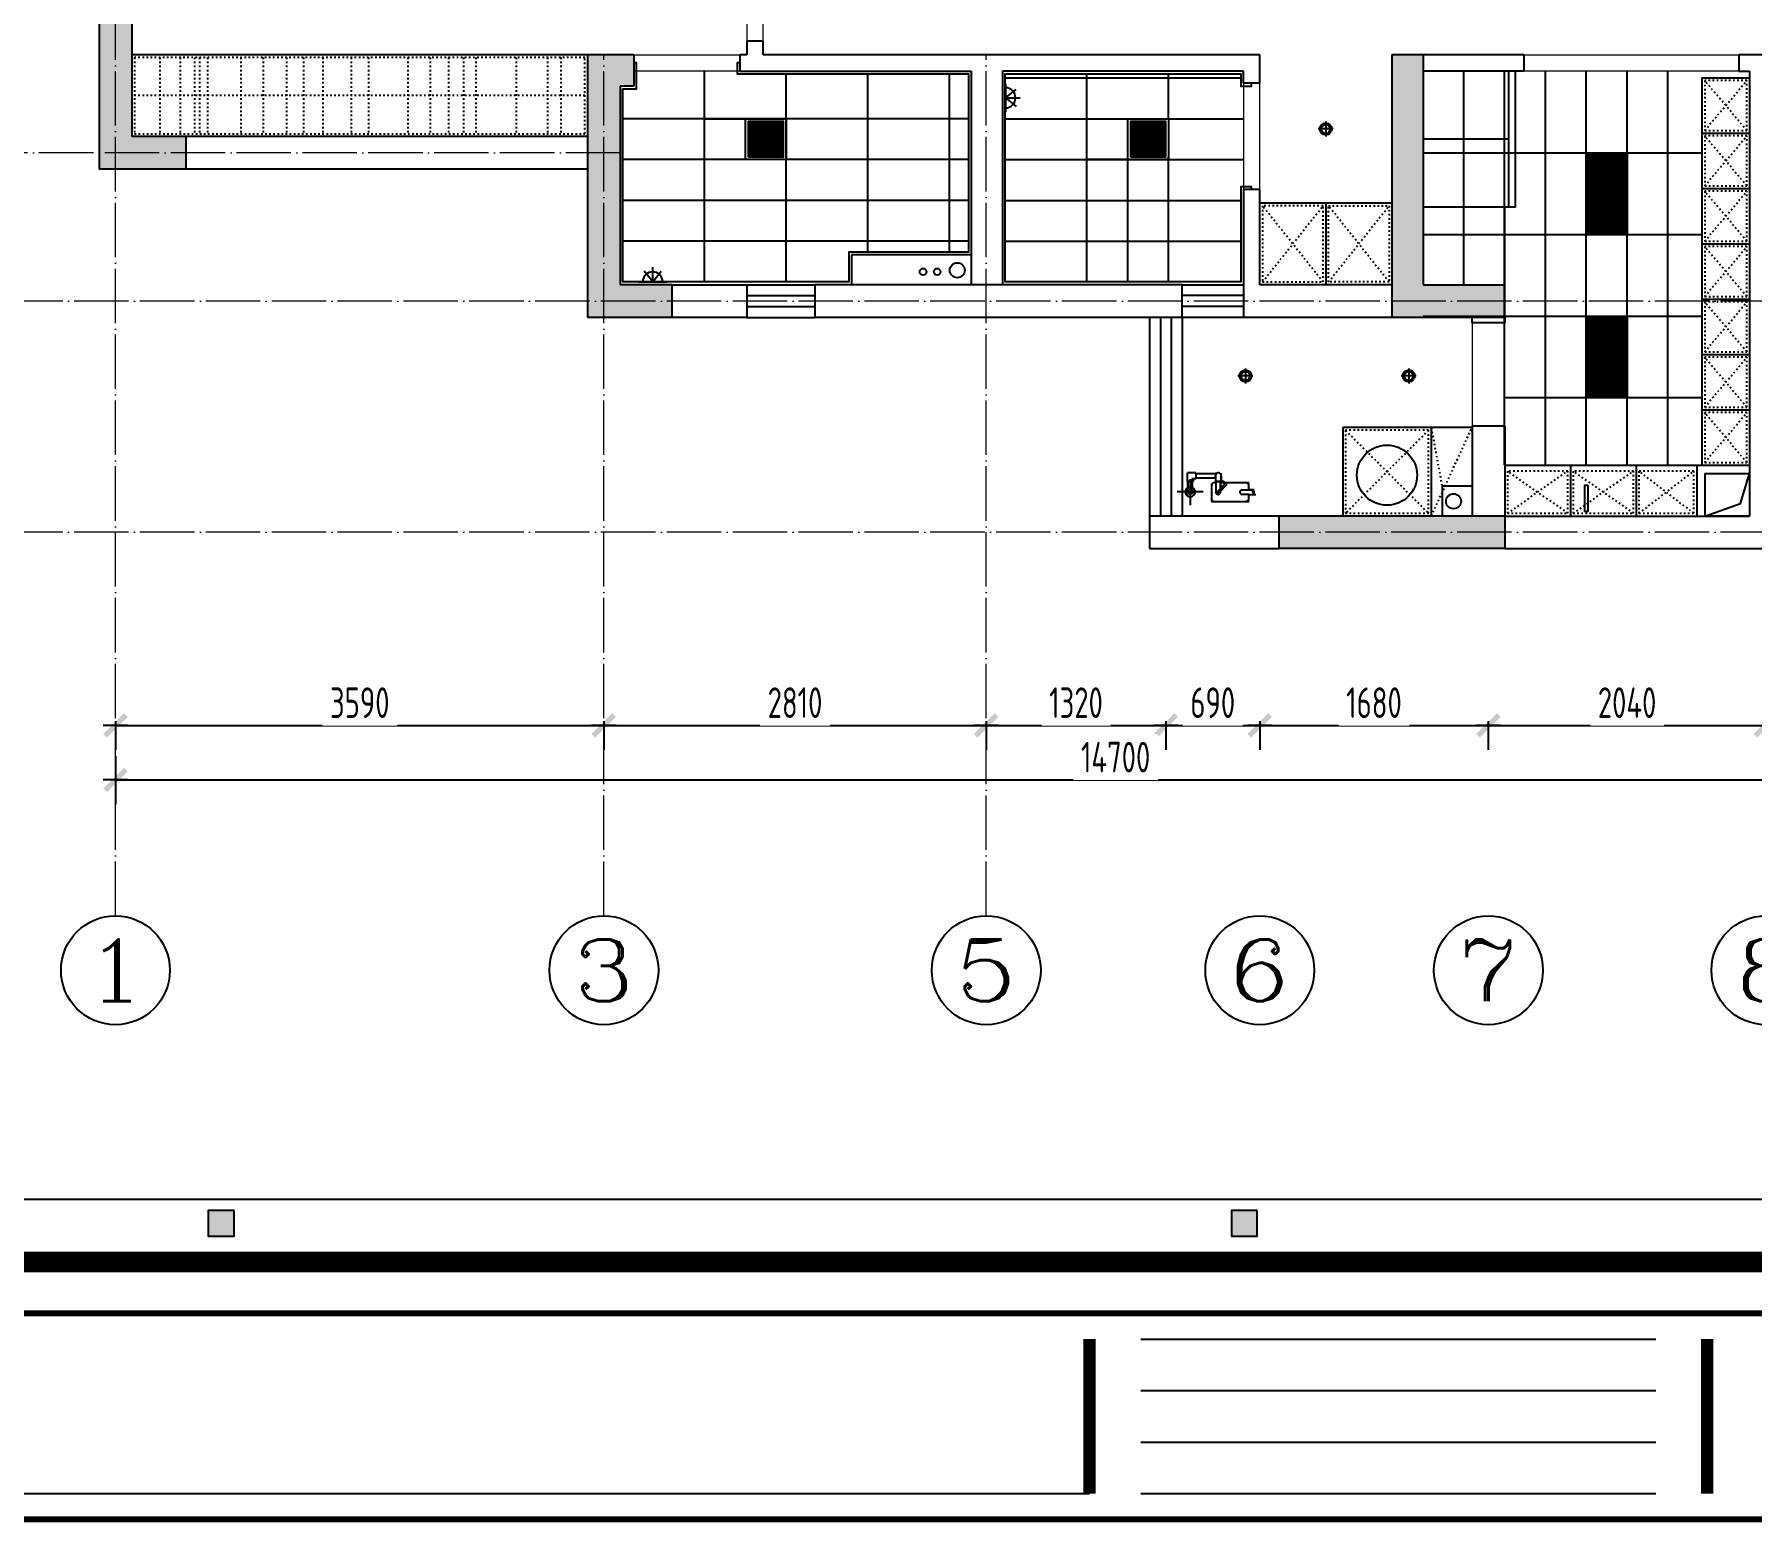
# Model space of a CAD drawing. Header units: inches. Extents: x -50945 to 250244, y -404780 to 18493.
# Drawn here: x 98322 to 110943, y -381943 to -371012 of the extents above; entities that cross this region are included whole.
import ezdxf
from ezdxf.enums import TextEntityAlignment as Align

# ---------------------------------------------------------------- set-up
doc = ezdxf.new("R2010")
doc.units = ezdxf.units.IN
doc.header["$MEASUREMENT"] = 0
doc.linetypes.add('ACAD_ISO03W100', pattern=[30, 12, -18])
doc.linetypes.add('DOTE', pattern=[2.42, 2, -0.2, 0.02, -0.2])
for name, color, linetype in [('15开关布置图-YJ', 2, 'Continuous'), ('AXIS', 1, 'Continuous'), ('AXIS_TEXT', 7, 'Continuous'), ('A图框', 7, 'Continuous'), ('D-ARCHI', 250, 'Continuous'), ('EVH 立面填充', 8, 'Continuous'), ('IBS-003-建筑窗框', 3, 'Continuous'), ('IBS-182-原建筑非承重墙', 150, 'Continuous'), ('IBS-200-原建筑承重墙柱', 200, 'Continuous'), ('IBS-63-原建筑窗', 63, 'Continuous'), ('IDS-030-造型完成面(看线)', 30, 'Continuous'), ('IDS-040-固定高家具', 40, 'Continuous'), ('IFF-31-卫浴洁具', 31, 'Continuous'), ('IFF-51-活动家具', 51, 'Continuous'), ('IRC-2-天花灯具', 2, 'Continuous'), ('IRC-30-天花轮廓线', 30, 'Continuous'), ('外标注', 50, 'Continuous')]:
    doc.layers.add(name, color=color, linetype=linetype)
doc.layers.add('门', color=65, linetype='Continuous', lineweight=13)
doc.styles.add('_TCH_AXIS', font='COMPLEX', dxfattribs={"bigfont": 'GBCBIG'})
doc.styles.add('COMPLEX', font='COMPLEX')
doc.styles.add('HBA-DIMT', font='ARCHS.SHX', dxfattribs={"width": 0.8})
doc.dimstyles.new('HBA_40', dxfattribs={"dimscale": 50, "dimtxt": 2.5, "dimasz": 0.1, "dimexe": 2, "dimexo": 2.5, "dimgap": 0.6, "dimtad": 1, "dimdec": 0, "dimrnd": 5, "dimzin": 0, "dimtxsty": 'HBA-DIMT', "dimblk": 'HBA_DIMENSION_TICK', "dimblk1": 'HBA_DIMENSION_TICK', "dimblk2": 'HBA_DIMENSION_TICK', "dimcen": 0.125, "dimclrd": 44, "dimclre": 44, "dimclrt": 2, "dimadec": 0, "dimazin": 0, "dimtfac": 1, "dimtdec": 0, "dimtix": 1, "dimtmove": 1, "dimatfit": 3, "dimldrblk": 'HBA_Leader_Dot', "dimfxl": 0, "dimtvp": 1, "dimtfill": 1, "dimtolj": 1, "dimtzin": 0, "dimarcsym": 0})

# ---------------------------------------------------------------- blocks, each defined once
blk = doc.blocks.new('11')
at = {"layer": 'IBS-182-原建筑非承重墙'}
for p, q in [((140567, -1131), (140516, -1131)), ((140535, -1131), (140528, -1131)), ((140567, -1131), (140535, -1131)), ((140567, -1131), (140535, -1131)), ((140841, -1081), (140567, -1080)), ((140567, -1080), (140567, -1131)), ((140576, -1080), (140567, -1080)), ((140567, -1080), (140567, -1131)), ((140567, -1101), (140567, -1131)), ((140567, -1131), (140615, -1132)), ((140820, -1081), (140588, -1080)), ((140820, -1081), (140588, -1080)), ((140841, -1081), (140820, -1081)), ((140840, -1209), (140841, -1081)), ((140840, -1101), (140841, -1081)), ((140840, -1197), (140840, -1101)), ((140840, -1209), (140840, -1101)), ((140997, -1245), (140997, -1054)), ((140528, -1166), (140567, -1166)), ((140528, -1166), (140567, -1166)), ((140567, -1166), (140535, -1166)), ((140567, -1166), (140567, -1196)), ((140615, -1166), (140567, -1166)), ((140567, -1166), (140567, -1217)), ((140567, -1166), (140567, -1196)), ((140567, -1208), (140567, -1217)), ((140567, -1217), (140770, -1217)), ((140567, -1217), (140587, -1217)), ((140587, -1217), (140775, -1217)), ((140587, -1217), (140740, -1217)), ((140788, -1145), (140728, -1204)), ((140775, -1157), (140728, -1204)), ((140737, -1214), (140728, -1204)), ((140728, -1204), (140737, -1214)), ((140797, -1154), (140737, -1214)), ((140737, -1214), (140775, -1175)), ((140737, -1214), (140775, -1175)), ((140750, -1227), (140737, -1214)), ((140740, -1217), (140750, -1227)), ((140775, -1227), (140750, -1227)), ((140750, -1227), (140770, -1227)), ((140770, -1217), (140770, -1288)), ((140812, -1227), (140770, -1227)), ((140770, -1269), (140770, -1227)), ((140770, -1227), (140770, -1269)), ((140775, -1157), (140788, -1145)), ((140775, -1149), (140775, -1157)), ((140775, -1149), (140775, -1157)), ((140775, -1149), (140775, -1157)), ((140775, -1217), (140775, -1175)), ((140775, -1175), (140775, -1227)), ((140775, -1175), (140775, -1217)), ((140775, -1217), (140775, -1227)), ((140775, -1217), (140775, -1227)), ((140775, -1227), (140809, -1227)), ((140809, -1218), (140810, -1149)), ((140809, -1227), (140810, -1149)), ((140809, -1218), (140820, -1218)), ((140809, -1218), (140809, -1227)), ((140810, -1145), (140810, -1149)), ((140810, -1149), (140810, -1145)), ((140812, -1252), (140812, -1221)), ((140812, -1252), (140812, -1221)), ((140812, -1252), (140812, -1227)), ((140812, -1252), (140812, -1269)), ((140812, -1252), (140955, -1252)), ((140812, -1286), (140812, -1252)), ((140812, -1286), (140812, -1252)), ((140901, -1150), (141093, -1150)), ((140955, -1252), (140953, -1252)), ((140955, -1252), (140953, -1252)), ((140962, -1248), (140955, -1248)), ((140955, -1290), (140955, -1248)), ((140955, -1251), (140955, -1252)), ((140955, -1251), (140955, -1252)), ((140975, -1234), (140975, -1228)), ((140975, -1228), (140980, -1228)), ((140975, -1248), (140975, -1228)), ((140975, -1228), (141018, -1228)), ((140980, -1228), (140975, -1228)), ((140975, -1228), (140975, -1234)), ((140975, -1234), (140975, -1248)), ((140980, -1248), (140975, -1248)), ((140975, -1248), (140980, -1248)), ((140980, -1150), (140980, -1228)), ((140980, -1180), (140980, -1248)), ((140980, -1180), (140980, -1228)), ((140980, -1228), (141014, -1228)), ((140980, -1248), (140980, -1228)), ((140980, -1228), (141018, -1228)), ((141014, -1150), (141014, -1228)), ((141014, -1228), (141014, -1180)), ((141014, -1228), (141014, -1180)), ((141014, -1228), (141018, -1228)), ((141018, -1228), (141014, -1228)), ((141018, -1228), (141014, -1228)), ((141018, -1235), (141018, -1228)), ((141018, -1235), (141018, -1228)), ((141018, -1228), (141018, -1235)), ((141018, -1235), (141018, -1228)), ((141018, -1228), (141018, -1235)), ((141018, -1235), (141018, -1290)), ((140770, -1269), (140770, -1288)), ((140955, -1286), (140803, -1286)), ((140803, -1286), (140812, -1286)), ((140803, -1286), (140812, -1286)), ((140955, -1290), (140982, -1290)), ((140982, -1290), (141018, -1290))]:
    blk.add_line(p, q, dxfattribs=at)
blk.add_circle((140997, -1150), 34.9, dxfattribs=at)
for start, end in [(0, 180), (0, 180), (180, 240.5217), (180, 240.5217), (299.176, 0), (299.176, 0)]:
    blk.add_arc((140997, -1150), 34.9, start, end, dxfattribs=at)
for centre, major_axis, start_param, end_param in [((140540, -1140), (-6.72, -6.72), 4.378011, 6.612288), ((140588, -1101), (-14.5, 14.5), 5.495149, 7.065946), ((140615, -1149), (-12.1, -12.1), 0.78276, 3.924353), ((140793, -1149), (-12.1, 12.1), 3.924353, 7.065946), ((140820, -1101), (-14.5, -14.5), 2.353557, 3.924353), ((140997, -1150), (-12.1, 12.1), 4.709751, 10.992936), ((140553, -1149), (-17.5, -17.5), -1.141223, -0.024085), ((140531, -1157), (-6.72, -6.72), 1.236418, 3.470695), ((140587, -1196), (-14.5, 14.5), 0.78276, 2.353557), ((140793, -1149), (-4.6, -4.6), 1.568158, 4.709751), ((140820, -1197), (-14.5, -14.5), 0.78276, 2.353557), ((140962, -1234), (-9.66, 9.66), 2.353557, 3.924353), ((140791, -1269), (-15, 15), 0.78276, 2.986227), ((140791, -1269), (-15, 15), 2.986227, 3.924353)]:
    blk.add_ellipse(centre, major_axis=major_axis, ratio=1, start_param=start_param, end_param=end_param, dxfattribs=at)
at = {"layer": 'IBS-182-原建筑非承重墙', "extrusion": (0, 0, -1)}
for start_param, end_param in [(5.500425, 7.071221), (5.500425, 7.071221), (7.071221, 8.642018), (7.071221, 8.642018), (3.929629, 5.500425), (3.929629, 5.500425), (2.358832, 3.929629), (2.358832, 3.929629)]:
    blk.add_ellipse((140997, -1150), major_axis=(-12.1, 12.1), ratio=1, start_param=start_param, end_param=end_param, dxfattribs=at)
blk = doc.blocks.new('HBA_DIMENSION_TICK')
at = {"color": 0, "linetype": 'ByBlock'}
for p, q in [((-10, 0), (0, 0)), ((0, 0), (10, 0))]:
    blk.add_line(p, q, dxfattribs=at)
at = {"color": 50, "linetype": 'ByBlock'}
blk.add_solid([(-10, -7), (-7, -10), (7, 10), (10, 7)], dxfattribs=at)
blk = doc.blocks.new('*D558')
at = {"layer": 'Defpoints', "color": 0, "transparency": 16777216}
for p in [(98919, -375835), (102508, -375835), (102508, -376091)]:
    blk.add_point(p, dxfattribs=at)
at = {"layer": '外标注', "color": 44, "lineweight": -2, "transparency": 16777216}
for p, q in [((98919, -376060), (98919, -376271)), ((98928, -376091), (102499, -376091)), ((102508, -376060), (102508, -376271))]:
    blk.add_line(p, q, dxfattribs=at)
at = {"layer": '外标注', "color": 44, "lineweight": -2, "transparency": 16777216, "xscale": 9, "yscale": 9, "zscale": 9, "rotation": 180}
blk.add_blockref('HBA_DIMENSION_TICK', (98919, -376091), dxfattribs=at)
at = {"layer": '外标注', "color": 44, "lineweight": -2, "transparency": 16777216, "xscale": 9, "yscale": 9, "zscale": 9}
blk.add_blockref('HBA_DIMENSION_TICK', (102508, -376091), dxfattribs=at)
at = {"layer": '外标注', "color": 2, "transparency": 16777216, "insert": (100714, -375924), "char_height": 225, "attachment_point": 5, "style": 'HBA-DIMT', "bg_fill": 3, "box_fill_scale": 1.25, "bg_fill_color": 256, "bg_fill_true_color": 13158600, "bg_fill_transparency": 0}
blk.add_mtext('\\A1;3590', dxfattribs=at)
blk = doc.blocks.new('HBA_Leader_Dot')
at = {"color": 0, "linetype": 'ByBlock'}
blk.add_line((-5, 0), (-10, 0), dxfattribs=at)
at = {"color": 0, "linetype": 'ByBlock', "const_width": 5}
blk.add_lwpolyline([(-2.5, 0, 1), (2.5, 0, 1)], format="xyb", close=True, dxfattribs=at)
blk = doc.blocks.new('*D559')
at = {"layer": 'Defpoints', "color": 0, "transparency": 16777216}
for p in [(102508, -375835), (105318, -375835), (105318, -376091)]:
    blk.add_point(p, dxfattribs=at)
at = {"layer": '外标注', "color": 44, "lineweight": -2, "transparency": 16777216}
for p, q in [((102508, -376060), (102508, -376271)), ((102517, -376091), (105309, -376091)), ((105318, -376060), (105318, -376271))]:
    blk.add_line(p, q, dxfattribs=at)
at = {"layer": '外标注', "color": 44, "lineweight": -2, "transparency": 16777216, "xscale": 9, "yscale": 9, "zscale": 9, "rotation": 180}
blk.add_blockref('HBA_DIMENSION_TICK', (102508, -376091), dxfattribs=at)
at = {"layer": '外标注', "color": 44, "lineweight": -2, "transparency": 16777216, "xscale": 9, "yscale": 9, "zscale": 9}
blk.add_blockref('HBA_DIMENSION_TICK', (105318, -376091), dxfattribs=at)
at = {"layer": '外标注', "color": 2, "transparency": 16777216, "insert": (103913, -375924), "char_height": 225, "attachment_point": 5, "style": 'HBA-DIMT', "bg_fill": 3, "box_fill_scale": 1.25, "bg_fill_color": 256, "bg_fill_true_color": 13158600, "bg_fill_transparency": 0}
blk.add_mtext('\\A1;2810', dxfattribs=at)
blk = doc.blocks.new('*D560')
at = {"layer": 'Defpoints', "color": 0, "transparency": 16777216}
for p in [(105318, -375835), (106638, -375835), (106638, -376091)]:
    blk.add_point(p, dxfattribs=at)
at = {"layer": '外标注', "color": 44, "lineweight": -2, "transparency": 16777216}
for p, q in [((105318, -376060), (105318, -376271)), ((105327, -376091), (106629, -376091)), ((106638, -376060), (106638, -376271))]:
    blk.add_line(p, q, dxfattribs=at)
at = {"layer": '外标注', "color": 44, "lineweight": -2, "transparency": 16777216, "xscale": 9, "yscale": 9, "zscale": 9, "rotation": 180}
blk.add_blockref('HBA_DIMENSION_TICK', (105318, -376091), dxfattribs=at)
at = {"layer": '外标注', "color": 44, "lineweight": -2, "transparency": 16777216, "xscale": 9, "yscale": 9, "zscale": 9}
blk.add_blockref('HBA_DIMENSION_TICK', (106638, -376091), dxfattribs=at)
at = {"layer": '外标注', "color": 2, "transparency": 16777216, "insert": (105978, -375924), "char_height": 225, "attachment_point": 5, "style": 'HBA-DIMT', "bg_fill": 3, "box_fill_scale": 1.25, "bg_fill_color": 256, "bg_fill_true_color": 13158600, "bg_fill_transparency": 0}
blk.add_mtext('\\A1;1320', dxfattribs=at)
blk = doc.blocks.new('*D561')
at = {"layer": 'Defpoints', "color": 0, "transparency": 16777216}
for p in [(106638, -375835), (107328, -375835), (107328, -376091)]:
    blk.add_point(p, dxfattribs=at)
at = {"layer": '外标注', "color": 44, "lineweight": -2, "transparency": 16777216}
for p, q in [((106638, -376060), (106638, -376271)), ((106647, -376091), (107319, -376091)), ((107328, -376060), (107328, -376271))]:
    blk.add_line(p, q, dxfattribs=at)
at = {"layer": '外标注', "color": 44, "lineweight": -2, "transparency": 16777216, "xscale": 9, "yscale": 9, "zscale": 9, "rotation": 180}
blk.add_blockref('HBA_DIMENSION_TICK', (106638, -376091), dxfattribs=at)
at = {"layer": '外标注', "color": 44, "lineweight": -2, "transparency": 16777216, "xscale": 9, "yscale": 9, "zscale": 9}
blk.add_blockref('HBA_DIMENSION_TICK', (107328, -376091), dxfattribs=at)
at = {"layer": '外标注', "color": 2, "transparency": 16777216, "insert": (106983, -375924), "char_height": 225, "attachment_point": 5, "style": 'HBA-DIMT', "bg_fill": 3, "box_fill_scale": 1.25, "bg_fill_color": 256, "bg_fill_true_color": 13158600, "bg_fill_transparency": 0}
blk.add_mtext('\\A1;690', dxfattribs=at)
blk = doc.blocks.new('*D562')
at = {"layer": 'Defpoints', "color": 0, "transparency": 16777216}
for p in [(107328, -375835), (109008, -375835), (109008, -376091)]:
    blk.add_point(p, dxfattribs=at)
at = {"layer": '外标注', "color": 44, "lineweight": -2, "transparency": 16777216}
for p, q in [((107328, -376060), (107328, -376271)), ((107337, -376091), (108999, -376091)), ((109008, -376060), (109008, -376271))]:
    blk.add_line(p, q, dxfattribs=at)
at = {"layer": '外标注', "color": 44, "lineweight": -2, "transparency": 16777216, "xscale": 9, "yscale": 9, "zscale": 9, "rotation": 180}
blk.add_blockref('HBA_DIMENSION_TICK', (107328, -376091), dxfattribs=at)
at = {"layer": '外标注', "color": 44, "lineweight": -2, "transparency": 16777216, "xscale": 9, "yscale": 9, "zscale": 9}
blk.add_blockref('HBA_DIMENSION_TICK', (109008, -376091), dxfattribs=at)
at = {"layer": '外标注', "color": 2, "transparency": 16777216, "insert": (108168, -375924), "char_height": 225, "attachment_point": 5, "style": 'HBA-DIMT', "bg_fill": 3, "box_fill_scale": 1.25, "bg_fill_color": 256, "bg_fill_true_color": 13158600, "bg_fill_transparency": 0}
blk.add_mtext('\\A1;1680', dxfattribs=at)
blk = doc.blocks.new('*D563')
at = {"layer": 'Defpoints', "color": 0, "transparency": 16777216}
for p in [(109008, -375835), (111048, -375835), (111048, -376091)]:
    blk.add_point(p, dxfattribs=at)
at = {"layer": '外标注', "color": 44, "lineweight": -2, "transparency": 16777216}
for p, q in [((109008, -376060), (109008, -376271)), ((109017, -376091), (111039, -376091)), ((111048, -376060), (111048, -376271))]:
    blk.add_line(p, q, dxfattribs=at)
at = {"layer": '外标注', "color": 44, "lineweight": -2, "transparency": 16777216, "xscale": 9, "yscale": 9, "zscale": 9, "rotation": 180}
blk.add_blockref('HBA_DIMENSION_TICK', (109008, -376091), dxfattribs=at)
at = {"layer": '外标注', "color": 44, "lineweight": -2, "transparency": 16777216, "xscale": 9, "yscale": 9, "zscale": 9}
blk.add_blockref('HBA_DIMENSION_TICK', (111048, -376091), dxfattribs=at)
at = {"layer": '外标注', "color": 2, "transparency": 16777216, "insert": (110028, -375924), "char_height": 225, "attachment_point": 5, "style": 'HBA-DIMT', "bg_fill": 3, "box_fill_scale": 1.25, "bg_fill_color": 256, "bg_fill_true_color": 13158600, "bg_fill_transparency": 0}
blk.add_mtext('\\A1;2040', dxfattribs=at)
blk = doc.blocks.new('*D566')
at = {"layer": 'Defpoints', "color": 0, "transparency": 16777216}
for p in [(98919, -376091), (113619, -376091), (113619, -376491)]:
    blk.add_point(p, dxfattribs=at)
at = {"layer": '外标注', "color": 44, "lineweight": -2, "transparency": 16777216}
for p, q in [((98919, -376316), (98919, -376671)), ((113619, -376316), (113619, -376671)), ((98928, -376491), (113610, -376491))]:
    blk.add_line(p, q, dxfattribs=at)
at = {"layer": '外标注', "color": 44, "lineweight": -2, "transparency": 16777216, "xscale": 9, "yscale": 9, "zscale": 9, "rotation": 180}
blk.add_blockref('HBA_DIMENSION_TICK', (98919, -376491), dxfattribs=at)
at = {"layer": '外标注', "color": 44, "lineweight": -2, "transparency": 16777216, "xscale": 9, "yscale": 9, "zscale": 9}
blk.add_blockref('HBA_DIMENSION_TICK', (113619, -376491), dxfattribs=at)
at = {"layer": '外标注', "color": 2, "transparency": 16777216, "insert": (106269, -376324), "char_height": 225, "attachment_point": 5, "style": 'HBA-DIMT', "bg_fill": 3, "box_fill_scale": 1.25, "bg_fill_color": 256, "bg_fill_true_color": 13158600, "bg_fill_transparency": 0}
blk.add_mtext('\\A1;14700', dxfattribs=at)
blk = doc.blocks.new('_AXISO')
blk.add_circle((0, 0), 0.5)
at = {"layer": 'AXIS_TEXT', "style": 'COMPLEX', "width": 1.041667}
blk.add_attdef('A', text='', height=0.56, dxfattribs=at).set_placement((-0.25, -0.28), (0.25, -0.28), align=Align.FIT)
blk = doc.blocks.new('gegeg')
at = {"layer": 'A图框'}
h = blk.add_hatch(color=256, dxfattribs=at)
h.dxf.hatch_style = 1
h.paths.add_polyline_path([(140844, -57733), (141019, -57733), (141019, -57558), (140844, -57558)])
h = blk.add_hatch(color=256, dxfattribs=at)
h.dxf.hatch_style = 1
h.paths.add_polyline_path([(147800, -57733), (147975, -57733), (147975, -57558), (147800, -57558)])
for p, q in [((133887, -57482), (161887, -57482)), ((147184, -58433), (150684, -58433)), ((147184, -58783), (150684, -58783)), ((147184, -59133), (150684, -59133)), ((138761, -59483), (146834, -59483)), ((147184, -59483), (150684, -59483))]:
    blk.add_line(p, q, dxfattribs=at)
for points in [[(141019, -57558), (140844, -57558), (140844, -57733), (141019, -57733)], [(147975, -57558), (147800, -57558), (147800, -57733), (147975, -57733)]]:
    blk.add_lwpolyline(points, close=True, dxfattribs=at)
for points, const_width in [([(161887, -57908), (133887, -57908)], 140), ([(146834, -58433), (146834, -59483)], 84), ([(151034, -58433), (151034, -59483)], 84)]:
    blk.add_lwpolyline(points, dxfattribs=dict(at, const_width=const_width))
at = {"layer": 'A图框', "const_width": 42}
blk.add_lwpolyline([(133537, -58258), (162237, -58258), (162237, -59658), (133537, -59658)], close=True, dxfattribs=at)
blk = doc.blocks.new('A$C2C253EB8')
at = {"layer": 'IRC-2-天花灯具', "color": 250}
for p, q in [((0, 55), (110, 55)), ((55, 0), (55, 110))]:
    blk.add_line(p, q, dxfattribs=at)
at = {"layer": 'IRC-2-天花灯具', "color": 2}
blk.add_ellipse((55, 55), major_axis=(44, 0), ratio=1, start_param=1.571461413961594, end_param=7.85464672114118, dxfattribs=at)
at = {"layer": 'IRC-2-天花灯具', "color": 251}
blk.add_ellipse((55, 55), major_axis=(33, 0), ratio=1, start_param=1.570667, end_param=7.853852, dxfattribs=at)
blk = doc.blocks.new('fhty')
at = {"layer": 'IRC-2-天花灯具'}
for p, q in [((717910, -196860), (717910, -197065)), ((717910, -196962), (717990, -196900)), ((717910, -196962), (718019, -196962)), ((717910, -196962), (717990, -197025))]:
    blk.add_line(p, q, dxfattribs=at)
blk.add_arc((717910, -196962), 74.3, 270, 90, dxfattribs=at)

msp = doc.modelspace()

# ---------------------------------------------------------------- hatches: boundary and pattern name
at = {"layer": 'EVH 立面填充'}
h = msp.add_hatch(color=256, dxfattribs=at)
h.dxf.hatch_style = 1
h.paths.add_polyline_path([(99038.67, -371762.18), (99038.67, -370312.18), (98798.67, -370312.18), (98798.67, -372002.18), (99438.67, -372002.18), (99438.67, -371762.18)])
h = msp.add_hatch(color=256, dxfattribs=at)
h.dxf.hatch_style = 1
h.paths.add_polyline_path([(102388.37, -373092.18), (103008.37, -373092.18), (103008.37, -372852.18), (102628.37, -372852.18), (102628.37, -371392.18), (102728.37, -371392.18), (102728.37, -371162.18), (102388.37, -371162.18)])
h = msp.add_hatch(color=256, dxfattribs=at)
h.dxf.hatch_style = 1
h.paths.add_polyline_path([(109128.37, -373092.18), (109128.37, -372852.18), (108528.37, -372852.18), (108528.37, -371162.18), (108298.37, -371162.18), (108298.37, -373092.18)])
h = msp.add_hatch(color=256, dxfattribs=at)
h.dxf.hatch_style = 1
h.paths.add_polyline_path([(107468.37, -374551.35), (107468.37, -374789.68), (109128.37, -374789.68), (109128.37, -374551.35)])
at = {"layer": 'IRC-2-天花灯具'}
h = msp.add_hatch(dxfattribs=at)
h.set_pattern_fill('ANSI31', color=256, scale=80)
h.set_pattern_definition([(45, (9779.72, -355865.394), (-7.0710678, 7.0710678), [])])
h.paths.add_polyline_path([(103568.37, -371912.18), (103828.37, -371912.18), (103828.37, -371652.18), (103568.37, -371652.18)])
h = msp.add_hatch(dxfattribs=at)
h.set_pattern_fill('ANSI31', color=256, scale=80)
h.set_pattern_definition([(45, (12589.72, -355865.394), (-7.0710678, 7.0710678), [])])
h.paths.add_polyline_path([(106378.37, -371912.18), (106638.37, -371912.18), (106638.37, -371652.18), (106378.37, -371652.18)])
h = msp.add_hatch(dxfattribs=at)
h.set_pattern_fill('ANSI31', color=256, scale=80)
h.set_pattern_definition([(45, (0, -67427.671), (-7.0710678, 7.0710678), [])])
h.paths.add_polyline_path([(110028.15, -371882.18), (109728.15, -371882.18), (109728.15, -372482.18), (110028.15, -372482.18)])
h = msp.add_hatch(dxfattribs=at)
h.set_pattern_fill('ANSI31', color=256, scale=80)
h.set_pattern_definition([(45, (0, -68627.671), (-7.0710678, 7.0710678), [])])
h.paths.add_polyline_path([(110028.15, -373082.18), (109728.15, -373082.18), (109728.15, -373682.18), (110028.15, -373682.18)])

# ---------------------------------------------------------------- linework, layer by layer
at = {"layer": 'D-ARCHI', "color": 251, "linetype": 'DOTE', "lineweight": 5, "ltscale": 200}
for p, q in [((102628.37, -371882.18), (96111.41, -371882.18)), ((116438.67, -372972.18), (96111.41, -372972.18)), ((116438.67, -374670.51), (96111.41, -374670.51))]:
    msp.add_line(p, q, dxfattribs=at)
at = {"layer": 'IBS-003-建筑窗框', "color": 251, "ltscale": 10}
for p, q in [((103558.37, -372852.18), (104058.37, -372852.18)), ((106758.37, -372852.18), (107208.37, -372852.18)), ((103558.37, -373092.18), (104058.37, -373092.18)), ((106518.37, -373092.18), (106518.37, -374552.18)), ((107208.37, -373092.18), (106758.37, -373092.18)), ((106758.37, -373092.18), (106758.37, -374552.18))]:
    msp.add_line(p, q, dxfattribs=at)
at = {"layer": 'IBS-182-原建筑非承重墙'}
for p, q in [((103558.37, -371162.18), (103508.37, -371162.18)), ((103508.37, -371162.18), (103508.37, -371282.18)), ((103678.37, -371062.18), (103558.37, -371062.18)), ((103558.37, -371062.18), (103558.37, -371162.18)), ((103678.37, -371162.18), (103678.37, -371062.18)), ((107328.37, -371162.18), (103678.37, -371162.18)), ((107328.37, -371372.18), (107328.37, -371162.18)), ((109268.37, -371162.18), (108528.37, -371162.18)), ((109268.37, -371162.18), (109268.37, -371282.18)), ((111168.37, -371162.18), (110848.37, -371162.18)), ((110848.37, -371162.18), (110848.37, -371282.18)), ((103508.37, -371282.18), (105208.37, -371282.18)), ((105208.37, -371282.18), (105208.37, -372852.18)), ((107208.37, -371282.18), (105438.37, -371282.18)), ((105438.37, -371282.18), (105438.37, -372852.18)), ((107208.37, -371372.18), (107208.37, -371282.18)), ((109268.37, -371282.18), (108528.37, -371282.18)), ((110848.37, -371282.18), (110928.37, -371282.18)), ((110928.37, -371282.18), (110928.37, -374552.18)), ((107328.37, -371372.18), (107208.37, -371372.18)), ((102388.37, -371762.18), (99438.67, -371762.18)), ((102388.37, -372002.18), (99438.67, -372002.18)), ((107328.37, -372152.18), (107208.37, -372152.18)), ((107208.37, -372152.18), (107208.37, -373092.18)), ((107328.37, -372852.18), (107328.37, -372152.18)), ((104328.37, -372632.18), (104328.37, -372852.18)), ((105208.37, -372632.18), (104328.37, -372632.18)), ((103008.37, -372852.18), (103558.37, -372852.18)), ((103558.37, -372852.18), (103558.37, -373092.18)), ((105438.37, -372852.18), (104058.37, -372852.18)), ((104058.37, -372852.18), (104058.37, -373092.18)), ((106758.37, -372852.18), (105438.37, -372852.18)), ((106758.37, -373092.18), (106758.37, -372852.18)), ((108298.37, -372852.18), (107328.37, -372852.18)), ((103558.37, -373092.18), (103008.37, -373092.18)), ((106518.37, -373092.18), (104058.37, -373092.18)), ((106758.37, -373092.18), (106518.37, -373092.18)), ((108298.37, -373092.18), (107208.37, -373092.18)), ((108888.37, -373132.18), (108888.37, -373092.18)), ((109128.37, -373132.18), (108888.37, -373132.18)), ((109128.37, -373092.18), (109128.37, -373132.18)), ((109128.37, -373892.18), (108888.37, -373892.18)), ((108888.37, -373892.18), (108888.37, -374552.18)), ((109128.37, -373892.18), (109128.37, -374552.18)), ((110540.13, -374179.19), (110540.13, -374552.18)), ((110540.13, -374179.19), (110928.37, -374179.19)), ((108668.37, -374332.18), (108668.37, -374552.18)), ((108888.37, -374332.18), (108668.37, -374332.18)), ((110600.13, -374239.19), (110600.13, -374552.18)), ((110600.13, -374239.19), (110928.37, -374239.19)), ((110861.84, -374459.6), (110928.37, -374239.19)), ((110600.13, -374552.18), (110861.84, -374459.6)), ((107468.37, -374552.18), (106518.37, -374552.18)), ((106518.37, -374552.18), (106518.37, -374790.51)), ((109128.37, -374552.18), (110928.37, -374552.18)), ((110928.37, -374552.18), (110600.13, -374552.18)), ((106518.37, -374790.51), (107468.37, -374790.51)), ((109128.37, -374790.51), (111168.37, -374790.51))]:
    msp.add_line(p, q, dxfattribs=at)
for centre, radius in [((105105.56, -372745.56), 55), ((104854.06, -372757), 25), ((104957.4, -372757), 25), ((108752.41, -374443.75), 55)]:
    msp.add_circle(centre, radius, dxfattribs=at)
at = {"layer": 'IBS-200-原建筑承重墙柱', "ltscale": 0.02}
for p, q in [((98798.67, -370312.18), (98798.67, -372002.18)), ((99038.67, -370312.18), (99038.67, -371762.18)), ((102728.37, -371162.18), (102388.37, -371162.18)), ((102388.37, -371162.18), (102388.37, -373092.18)), ((102728.37, -371162.18), (102728.37, -371392.18)), ((108298.37, -371162.18), (108298.37, -373092.18)), ((108528.37, -371162.18), (108298.37, -371162.18)), ((108528.37, -371162.18), (108528.37, -372852.18)), ((102728.37, -371392.18), (102628.37, -371392.18)), ((102628.37, -371392.18), (102628.37, -372852.18)), ((99438.67, -371762.18), (99038.67, -371762.18)), ((99438.67, -372002.18), (99438.67, -371762.18)), ((99438.67, -372002.18), (98798.67, -372002.18)), ((103008.37, -372852.18), (102628.37, -372852.18)), ((103008.37, -372852.18), (103008.37, -373092.18)), ((108528.37, -372852.18), (109128.37, -372852.18)), ((109128.37, -373092.18), (109128.37, -372852.18)), ((103008.37, -373092.18), (102388.37, -373092.18)), ((109128.37, -373092.18), (108298.37, -373092.18)), ((109128.37, -374552.18), (107468.37, -374552.18)), ((107468.37, -374552.18), (107468.37, -374790.51)), ((109128.37, -374552.18), (109128.37, -374790.51)), ((109128.37, -374790.51), (107468.37, -374790.51))]:
    msp.add_line(p, q, dxfattribs=at)
at = {"layer": 'IBS-63-原建筑窗'}
for p, q in [((103558.37, -372932.18), (104058.37, -372932.18)), ((107208.37, -372932.18), (106758.37, -372932.18)), ((103558.37, -373012.18), (104058.37, -373012.18)), ((107208.37, -373012.18), (106758.37, -373012.18)), ((106598.37, -373092.18), (106598.37, -374552.18)), ((106678.37, -373092.18), (106678.37, -374552.18))]:
    msp.add_line(p, q, dxfattribs=at)
at = {"layer": 'IDS-030-造型完成面(看线)'}
for points in [[(103508.37, -371222.18), (103488.37, -371222.18), (103488.37, -371302.18), (105188.37, -371302.18), (105188.37, -372612.18), (104308.37, -372612.18), (104308.37, -372832.18), (102648.37, -372832.18), (102648.37, -371412.18), (102748.37, -371412.18), (102748.37, -371222.18), (102728.37, -371222.18)], [(107268.37, -372152.18), (107268.37, -372132.18), (107188.37, -372132.18), (107188.37, -372832.18), (105458.37, -372832.18), (105458.37, -371302.18), (107188.37, -371302.18), (107188.37, -371392.18), (107268.37, -371392.18), (107268.37, -371372.18)]]:
    msp.add_lwpolyline(points, dxfattribs=at)
at = {"layer": 'IDS-040-固定高家具'}
for p, q in [((102388.37, -371162.18), (99038.67, -371162.18)), ((110578.37, -371332.18), (110578.37, -374179.19)), ((110578.37, -371332.18), (110928.37, -371332.18)), ((110578.37, -371738.9), (110928.37, -371738.9)), ((110578.37, -372145.61), (110928.37, -372145.61)), ((108298.37, -372252.18), (107328.37, -372252.18)), ((107813.37, -372252.18), (107813.37, -372852.18)), ((110578.37, -372552.33), (110928.37, -372552.33)), ((110578.37, -372959.04), (110928.37, -372959.04)), ((110578.37, -373365.76), (110928.37, -373365.76)), ((110578.37, -373772.48), (110928.37, -373772.48)), ((108888.37, -373902.18), (107938.37, -373902.18)), ((107938.37, -373902.18), (107938.37, -374552.18)), ((108588.37, -373902.18), (108588.37, -374552.18)), ((109128.37, -374179.19), (110540.13, -374179.19)), ((109611.7, -374179.19), (109611.7, -374552.18)), ((110095.04, -374179.19), (110095.04, -374552.18))]:
    msp.add_line(p, q, dxfattribs=at)
at = {"layer": 'IDS-040-固定高家具', "linetype": 'ACAD_ISO03W100'}
for p, q in [((99245.76, -371182.18), (99245.76, -371742.18)), ((99394.5, -371182.18), (99394.5, -371742.18)), ((99498.61, -371182.18), (99498.61, -371742.18)), ((99535.79, -371182.18), (99535.79, -371742.18)), ((99595.29, -371182.18), (99595.29, -371742.18)), ((99840.7, -371182.18), (99840.7, -371742.18)), ((100004.3, -371182.18), (100004.3, -371742.18)), ((100175.35, -371182.18), (100175.35, -371742.18)), ((100301.77, -371182.18), (100301.77, -371742.18)), ((100443.07, -371182.18), (100443.07, -371742.18)), ((100651.29, -371182.18), (100651.29, -371742.18)), ((100777.71, -371182.18), (100777.71, -371742.18)), ((101067.74, -371182.18), (101067.74, -371742.18)), ((101231.35, -371182.18), (101231.35, -371742.18)), ((101365.21, -371182.18), (101365.21, -371742.18)), ((101476.76, -371182.18), (101476.76, -371742.18)), ((101566, -371182.18), (101566, -371742.18)), ((101863.47, -371182.18), (101863.47, -371742.18)), ((102094, -371182.18), (102094, -371742.18)), ((102190.68, -371182.18), (102190.68, -371742.18)), ((110598.37, -371718.9), (110908.37, -371352.18)), ((110908.37, -371718.9), (110598.37, -371352.18)), ((102368.37, -371462.18), (99058.67, -371462.18)), ((110598.37, -372125.61), (110908.37, -371758.9)), ((110908.37, -372125.61), (110598.37, -371758.9)), ((110598.37, -372532.33), (110908.37, -372165.61)), ((110908.37, -372532.33), (110598.37, -372165.61)), ((107348.37, -372832.18), (107793.37, -372272.18)), ((107793.37, -372832.18), (107348.37, -372272.18)), ((108278.37, -372832.18), (107833.37, -372272.18)), ((107833.37, -372832.18), (108278.37, -372272.18)), ((110598.37, -372939.04), (110908.37, -372572.33)), ((110908.37, -372939.04), (110598.37, -372572.33)), ((110598.37, -373345.76), (110908.37, -372979.04)), ((110908.37, -373345.76), (110598.37, -372979.04)), ((110598.37, -373752.48), (110908.37, -373385.76)), ((110908.37, -373752.48), (110598.37, -373385.76)), ((110598.37, -374159.19), (110908.37, -373792.48)), ((110908.37, -374159.19), (110598.37, -373792.48)), ((108568.37, -373922.18), (107958.37, -374532.18)), ((107958.37, -373922.18), (108568.37, -374532.18)), ((108588.37, -373902.18), (108668.37, -374332.18)), ((108590.16, -374552.18), (108888.37, -373902.18)), ((109148.37, -374532.18), (109591.7, -374222.18)), ((109591.7, -374532.18), (109148.37, -374222.18)), ((109631.7, -374532.18), (110075.04, -374222.18)), ((110075.04, -374532.18), (109631.7, -374222.18)), ((110115.04, -374532.18), (110518.71, -374222.18)), ((110518.71, -374532.18), (110115.04, -374222.18))]:
    msp.add_line(p, q, dxfattribs=at)
for points in [[(99058.67, -371742.18), (102368.37, -371742.18), (102368.37, -371182.18), (99058.67, -371182.18)], [(110598.37, -371718.9), (110908.37, -371718.9), (110908.37, -371352.18), (110598.37, -371352.18)], [(110598.37, -372125.61), (110908.37, -372125.61), (110908.37, -371758.9), (110598.37, -371758.9)], [(110598.37, -372532.33), (110908.37, -372532.33), (110908.37, -372165.61), (110598.37, -372165.61)], [(107348.37, -372832.18), (107793.37, -372832.18), (107793.37, -372272.18), (107348.37, -372272.18)], [(108278.37, -372832.18), (107833.37, -372832.18), (107833.37, -372272.18), (108278.37, -372272.18)], [(110598.37, -372939.04), (110908.37, -372939.04), (110908.37, -372572.33), (110598.37, -372572.33)], [(110598.37, -373345.76), (110908.37, -373345.76), (110908.37, -372979.04), (110598.37, -372979.04)], [(110598.37, -373752.48), (110908.37, -373752.48), (110908.37, -373385.76), (110598.37, -373385.76)], [(110598.37, -374159.19), (110908.37, -374159.19), (110908.37, -373792.48), (110598.37, -373792.48)], [(107958.37, -374532.18), (108568.37, -374532.18), (108568.37, -373922.18), (107958.37, -373922.18)], [(109148.37, -374532.18), (109591.7, -374532.18), (109591.7, -374222.18), (109148.37, -374222.18)], [(109631.7, -374532.18), (110075.04, -374532.18), (110075.04, -374222.18), (109631.7, -374222.18)], [(110115.04, -374532.18), (110518.71, -374532.18), (110518.71, -374222.18), (110115.04, -374222.18)]]:
    msp.add_lwpolyline(points, close=True, dxfattribs=at)
at = {"layer": 'IDS-040-固定高家具'}
msp.add_circle((108263.37, -374252.18), 220.91, dxfattribs=at)
at = {"layer": 'IFF-31-卫浴洁具', "ltscale": 0.02}
msp.add_lwpolyline([(109742.62, -374327.19), (109714.12, -374327.19), (109714.12, -374517.19), (109742.62, -374517.19)], close=True, dxfattribs=at)
at = {"layer": 'IFF-51-活动家具'}
for p, q in [((109158.37, -372282.18), (109158.37, -371282.18)), ((109208.37, -372282.18), (109208.37, -371282.18)), ((109158.37, -371782.18), (108528.37, -371782.18)), ((109208.37, -372282.18), (108528.37, -372282.18)), ((109128.37, -372852.18), (109128.37, -372282.18))]:
    msp.add_line(p, q, dxfattribs=at)
at = {"layer": 'IRC-2-天花灯具'}
for p, q in [((103548.37, -371932.18), (103548.37, -371632.18)), ((106358.37, -371932.18), (106358.37, -371632.18))]:
    msp.add_line(p, q, dxfattribs=at)
for points in [[(103848.37, -371632.18), (103848.37, -371932.18), (103248.37, -371932.18), (103248.37, -371632.18)], [(103568.37, -371912.18), (103828.37, -371912.18), (103828.37, -371652.18), (103568.37, -371652.18)], [(106658.37, -371632.18), (106658.37, -371932.18), (106058.37, -371932.18), (106058.37, -371632.18)], [(106378.37, -371912.18), (106638.37, -371912.18), (106638.37, -371652.18), (106378.37, -371652.18)], [(109728.15, -371882.18), (110028.15, -371882.18), (110028.15, -372482.18), (109728.15, -372482.18)], [(109728.15, -373082.18), (110028.15, -373082.18), (110028.15, -373682.18), (109728.15, -373682.18)]]:
    msp.add_lwpolyline(points, close=True, dxfattribs=at)
at = {"layer": 'IRC-30-天花轮廓线'}
for p, q in [((103248.37, -372832.18), (103248.37, -371282.18)), ((103848.37, -372832.18), (103848.37, -371302.18)), ((104448.37, -372612.18), (104448.37, -371302.18)), ((105048.37, -372612.18), (105048.37, -371302.18)), ((106058.37, -372832.18), (106058.37, -371302.18)), ((106658.37, -371632.18), (106658.37, -371302.18)), ((108828.15, -372852.18), (108828.15, -371282.18)), ((109128.15, -374179.19), (109128.15, -371282.18)), ((109428.15, -374179.19), (109428.15, -371282.18)), ((109728.15, -374179.19), (109728.15, -371282.18)), ((110028.15, -374179.19), (110028.15, -371282.18)), ((110328.15, -374179.19), (110328.15, -371282.18)), ((105458.37, -371332.18), (107188.37, -371332.18)), ((105188.37, -371632.18), (102648.37, -371632.18)), ((105458.37, -371632.18), (107208.37, -371632.18)), ((105188.37, -371932.18), (102648.37, -371932.18)), ((105458.37, -371932.18), (107208.37, -371932.18)), ((106358.37, -372832.18), (106358.37, -371912.18)), ((106658.37, -372832.18), (106658.37, -371912.18)), ((108528.15, -371882.18), (110578.15, -371882.18)), ((105188.37, -372232.18), (102648.37, -372232.18)), ((105458.37, -372232.18), (107188.37, -372232.18)), ((105188.37, -372532.18), (102648.37, -372532.18)), ((105458.37, -372532.18), (107188.37, -372532.18)), ((108528.15, -372482.18), (110578.15, -372482.18)), ((108528.15, -373082.18), (110578.15, -373082.18)), ((109128.15, -373682.18), (110578.15, -373682.18))]:
    msp.add_line(p, q, dxfattribs=at)
at = {"layer": '门', "color": 8, "lineweight": 5}
msp.add_line((109128.37, -373892.18), (108888.37, -373892.18), dxfattribs=at)
for points in [[(103558.37, -371062.18), (103678.67, -371062.18), (103678.67, -370182.18), (103558.37, -370182.18)], [(103508.37, -371282.18), (102728.37, -371282.18), (102728.37, -371162.18), (103508.37, -371162.18)], [(109268.37, -371162.18), (110848.37, -371162.18), (110848.37, -371282.18), (109268.37, -371282.18)], [(107208.37, -372152.18), (107328.37, -372152.18), (107328.37, -371372.18), (107208.37, -371372.18)], [(108888.37, -373892.18), (109128.37, -373892.18), (109128.37, -373132.18), (108888.37, -373132.18)]]:
    msp.add_lwpolyline(points, close=True, dxfattribs=at)

# ---------------------------------------------------------------- block references
at = {"layer": 'AXIS'}
ref = msp.add_blockref('_AXISO', (98918.67, -377890.51), dxfattribs=dict(at, xscale=800, yscale=800, zscale=800))
ref.add_attrib('A', '1', dxfattribs={"layer": 'AXIS_TEXT', "height": 452.55, "style": '_TCH_AXIS', "width": 2.333333}).set_placement((98692.4, -378116.79), (99144.95, -378116.79), align=Align.FIT)
ref = msp.add_blockref('_AXISO', (102508.37, -377890.51), dxfattribs=dict(at, xscale=800, yscale=800, zscale=800))
ref.add_attrib('A', '3', dxfattribs={"layer": 'AXIS_TEXT', "height": 452.55, "style": '_TCH_AXIS', "width": 1.5}).set_placement((102282.1, -378116.79), (102734.64, -378116.79), align=Align.FIT)
ref = msp.add_blockref('_AXISO', (105318.37, -377890.51), dxfattribs=dict(at, xscale=800, yscale=800, zscale=800))
ref.add_attrib('A', '5', dxfattribs={"layer": 'AXIS_TEXT', "height": 452.55, "style": '_TCH_AXIS', "width": 1.5}).set_placement((105092.1, -378116.79), (105544.64, -378116.79), align=Align.FIT)
ref = msp.add_blockref('_AXISO', (107328.37, -377890.51), dxfattribs=dict(at, xscale=800, yscale=800, zscale=800))
ref.add_attrib('A', '6', dxfattribs={"layer": 'AXIS_TEXT', "height": 452.55, "style": '_TCH_AXIS', "width": 1.5}).set_placement((107102.1, -378116.79), (107554.64, -378116.79), align=Align.FIT)
ref = msp.add_blockref('_AXISO', (109008.37, -377890.51), dxfattribs=dict(at, xscale=800, yscale=800, zscale=800))
ref.add_attrib('A', '7', dxfattribs={"layer": 'AXIS_TEXT', "height": 452.55, "style": '_TCH_AXIS', "width": 1.5}).set_placement((108782.1, -378116.79), (109234.64, -378116.79), align=Align.FIT)
ref = msp.add_blockref('_AXISO', (111048.37, -377890.51), dxfattribs=dict(at, xscale=800, yscale=800, zscale=800))
ref.add_attrib('A', '8', dxfattribs={"layer": 'AXIS_TEXT', "height": 452.55, "style": '_TCH_AXIS', "width": 1.5}).set_placement((110822.1, -378116.79), (111274.64, -378116.79), align=Align.FIT)
at = {"layer": 'IBS-182-原建筑非承重墙', "rotation": 180}
msp.add_blockref('11', (247814.6, -375525.41), dxfattribs=at)
at = {"layer": 'IRC-2-天花灯具'}
msp.add_blockref('fhty', (-612451.27, -174516.37), dxfattribs=at)
for name, p, rotation in [('A$C2C253EB8', (107868.37, -371652.18), 180), ('fhty', (-94095.28, -1090741.82), 90), ('A$C2C253EB8', (107278.37, -373467.18), 180), ('A$C2C253EB8', (108478.37, -373467.18), 180)]:
    msp.add_blockref(name, p, dxfattribs=dict(at, rotation=rotation))

# ---------------------------------------------------------------- dimensions: what is measured, and where the dimension line sits
at = {"layer": '外标注'}
dim = msp.add_linear_dim(base=(102508.37, -376090.51), p1=(98918.67, -375835.47), p2=(102508.37, -375835.47), dimstyle='HBA_40', override={"dimscale": 90, "dimfxl": 200, "dimfxlon": 1}, dxfattribs=at)
dim.commit()
dim.dimension.update_dxf_attribs({"geometry": '*D558', "text_midpoint": (100713.52, -375924.01)})

# ---------------------------------------------------------------- next in the draw order: dimensions: what is measured, and where the dimension line sits
dim = msp.add_linear_dim(base=(105318.37, -376090.51), p1=(102508.37, -375835.47), p2=(105318.37, -375835.47), dimstyle='HBA_40', override={"dimscale": 90, "dimfxl": 200, "dimfxlon": 1}, dxfattribs=at)
dim.commit()
dim.dimension.update_dxf_attribs({"geometry": '*D559', "text_midpoint": (103913.37, -375924.01)})

# ---------------------------------------------------------------- next in the draw order: dimensions: what is measured, and where the dimension line sits
dim = msp.add_linear_dim(base=(106638.37, -376090.51), p1=(105318.37, -375835.47), p2=(106638.37, -375835.47), dimstyle='HBA_40', override={"dimscale": 90, "dimfxl": 200, "dimfxlon": 1}, dxfattribs=at)
dim.commit()
dim.dimension.update_dxf_attribs({"geometry": '*D560', "text_midpoint": (105978.37, -375924.01)})

# ---------------------------------------------------------------- next in the draw order: dimensions: what is measured, and where the dimension line sits
dim = msp.add_linear_dim(base=(107328.37, -376090.51), p1=(106638.37, -375835.47), p2=(107328.37, -375835.47), dimstyle='HBA_40', override={"dimscale": 90, "dimfxl": 200, "dimfxlon": 1}, dxfattribs=at)
dim.commit()
dim.dimension.update_dxf_attribs({"geometry": '*D561', "text_midpoint": (106983.37, -375924.01)})

# ---------------------------------------------------------------- next in the draw order: dimensions: what is measured, and where the dimension line sits
dim = msp.add_linear_dim(base=(109008.37, -376090.51), p1=(107328.37, -375835.47), p2=(109008.37, -375835.47), dimstyle='HBA_40', override={"dimscale": 90, "dimfxl": 200, "dimfxlon": 1}, dxfattribs=at)
dim.commit()
dim.dimension.update_dxf_attribs({"geometry": '*D562', "text_midpoint": (108168.37, -375924.01)})

# ---------------------------------------------------------------- next in the draw order: dimensions: what is measured, and where the dimension line sits
dim = msp.add_linear_dim(base=(111048.37, -376090.51), p1=(109008.37, -375835.47), p2=(111048.37, -375835.47), dimstyle='HBA_40', override={"dimscale": 90, "dimfxl": 200, "dimfxlon": 1}, dxfattribs=at)
dim.commit()
dim.dimension.update_dxf_attribs({"geometry": '*D563', "text_midpoint": (110028.37, -375924.01)})

# ---------------------------------------------------------------- next in the draw order: dimensions: what is measured, and where the dimension line sits
dim = msp.add_linear_dim(base=(113618.67, -376490.51), p1=(98918.67, -376090.51), p2=(113618.67, -376090.51), dimstyle='HBA_40', override={"dimscale": 90, "dimfxl": 200, "dimfxlon": 1}, dxfattribs=at)
dim.commit()
dim.dimension.update_dxf_attribs({"geometry": '*D566', "text_midpoint": (106268.67, -376324.01)})

# ---------------------------------------------------------------- next in the draw order: linework, layer by layer
at = {"layer": 'D-ARCHI', "color": 251, "linetype": 'DOTE', "lineweight": 5, "ltscale": 200}
for p, q in [((98918.67, -377490.51), (98918.67, -362541.94)), ((102508.37, -377490.51), (102508.37, -371162.18)), ((105318.37, -377490.51), (105318.37, -371162.18))]:
    msp.add_line(p, q, dxfattribs=at)

# ---------------------------------------------------------------- next in the draw order: block references
at = {"layer": '15开关布置图-YJ', "color": 2, "xscale": 1.081091401797356, "yscale": 1.081091401797356, "zscale": 1.081091401797356}
msp.add_blockref('gegeg', (-52664.31, -317429.97), dxfattribs=at)

doc.saveas('drawing.dxf')
